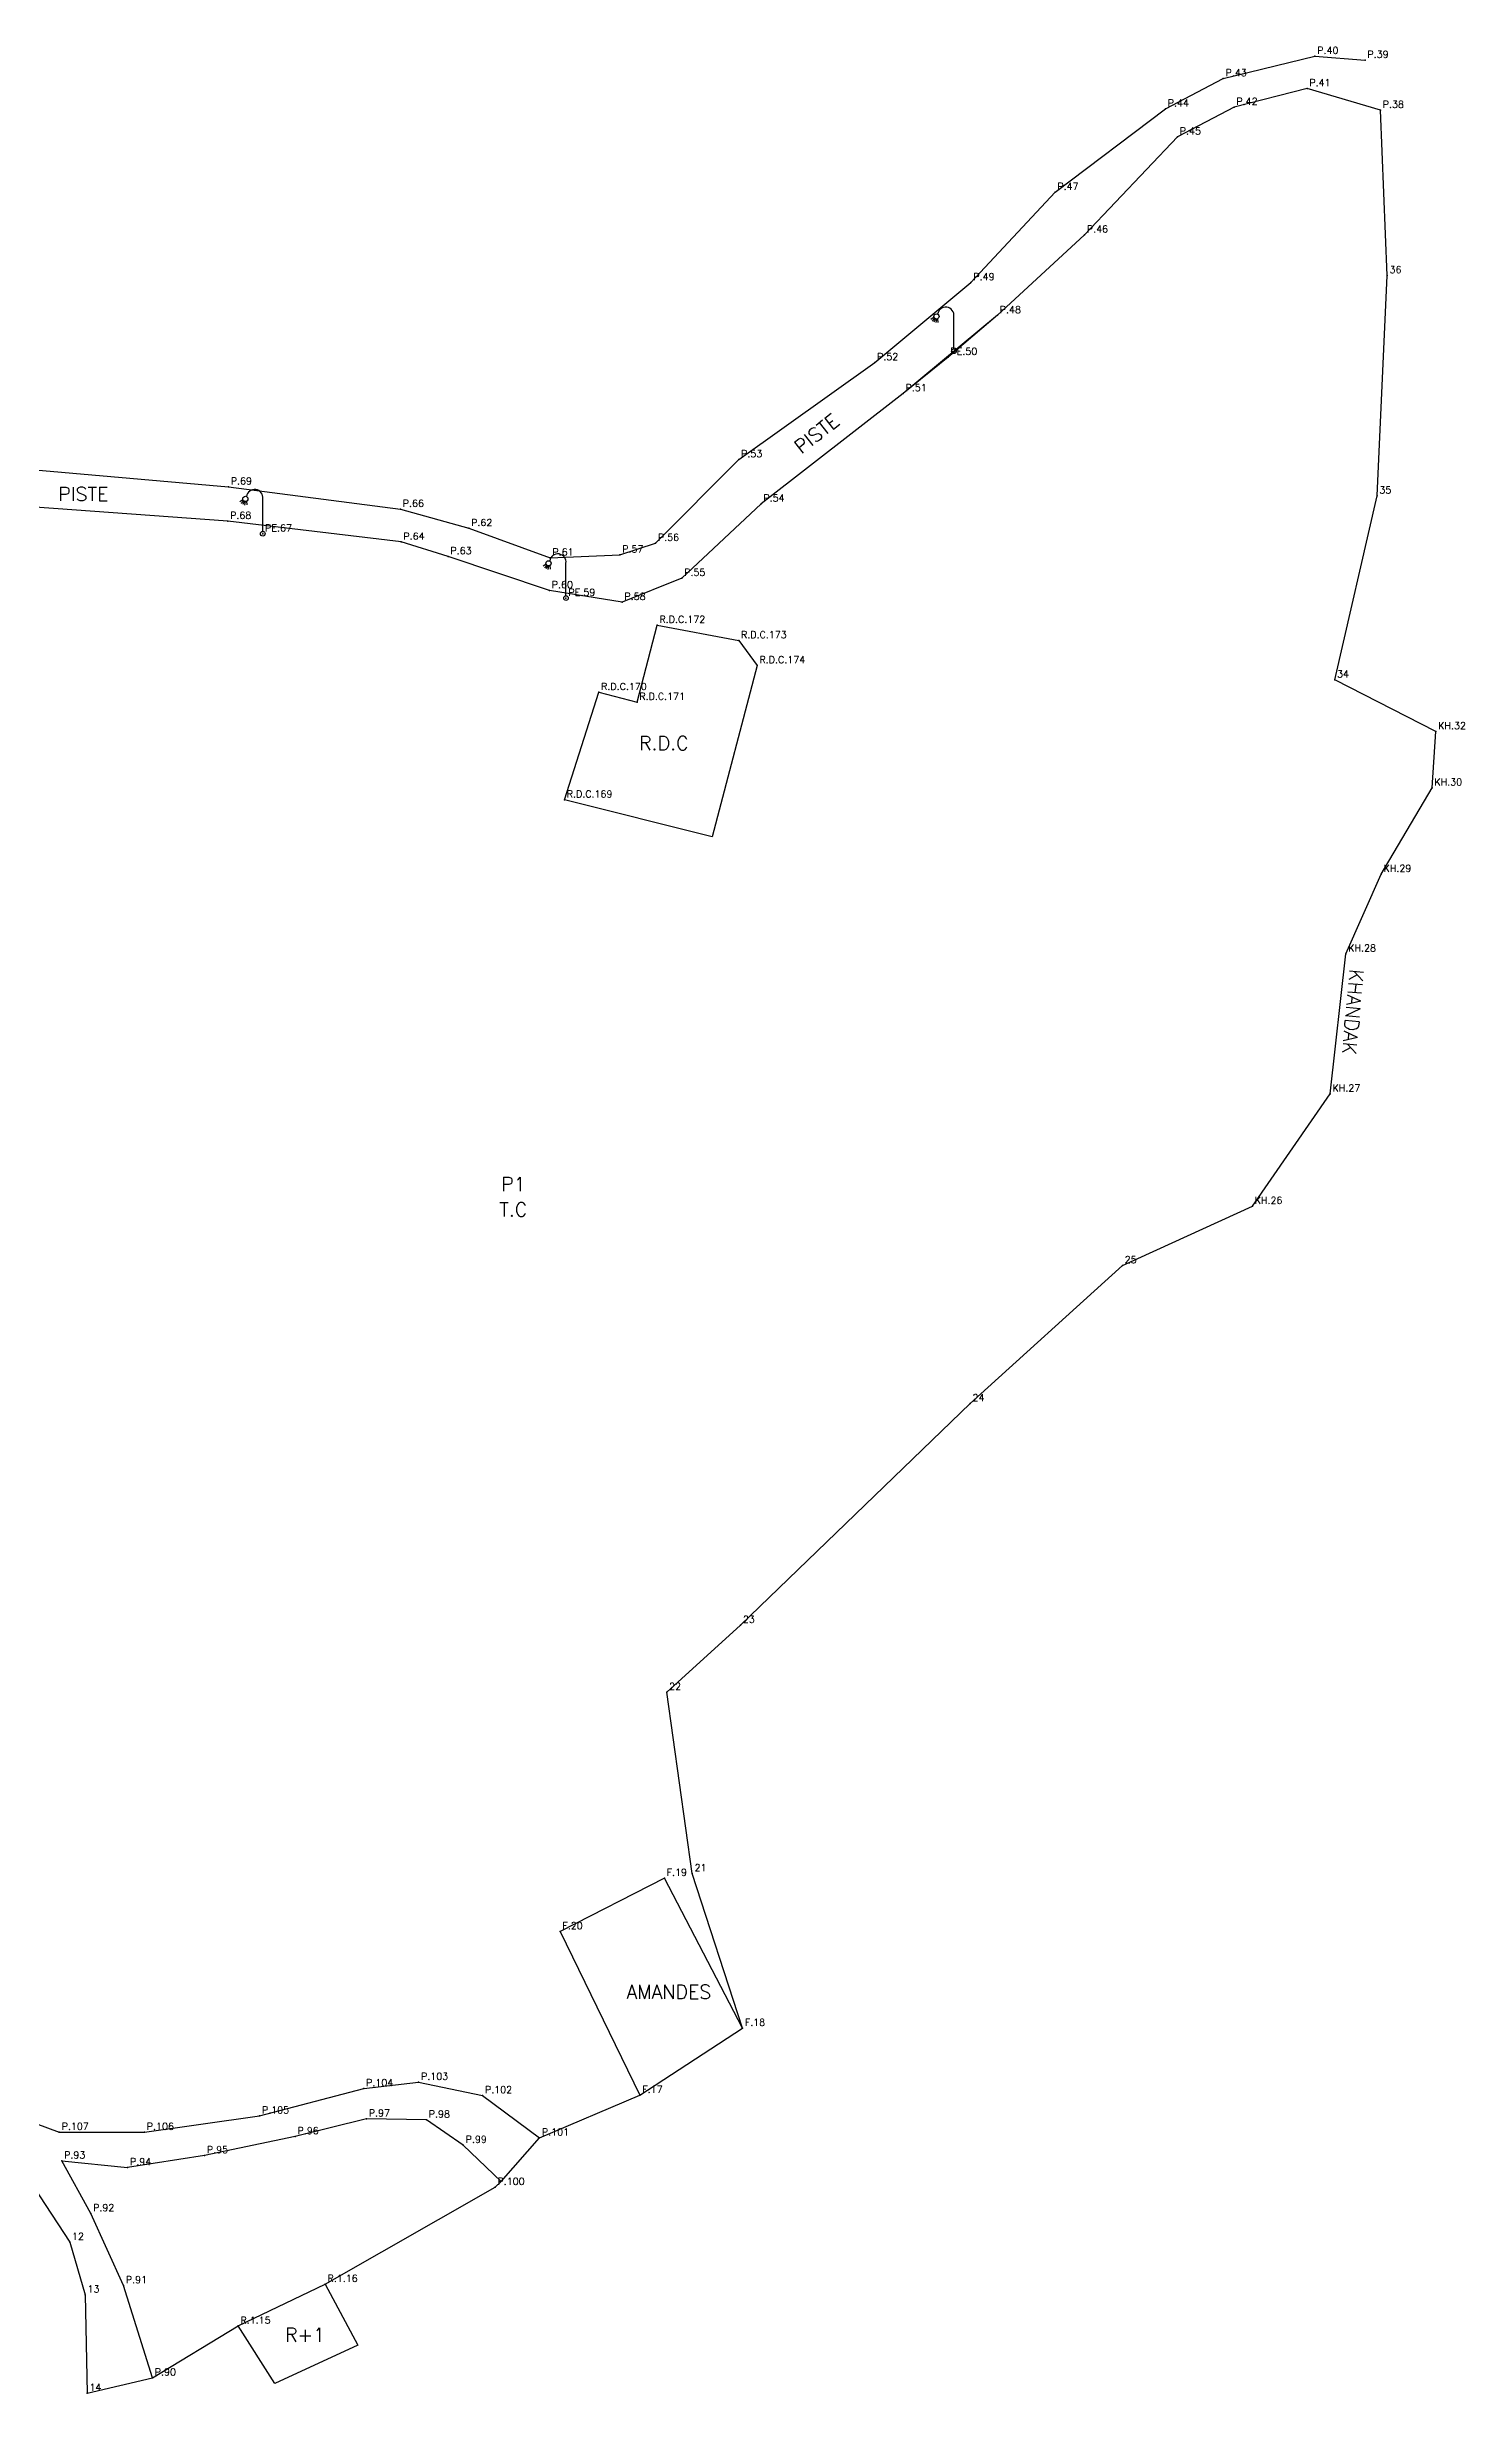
# Model space of a CAD drawing. Header units: millimetres. Extents: x 10 to 1007146, y 455139 to 1110758.
# Drawn here: x 503643.9 to 503796.5, y 555291.2 to 555543.6 of the extents above; entities that cross this region are included whole.
import ezdxf

# ---------------------------------------------------------------- set-up
doc = ezdxf.new("R2010")
doc.units = ezdxf.units.MM
doc.header["$LTSCALE"] = 5
doc.layers.add('TOPOJIS', color=7, linetype='Continuous')
doc.layers.add('TopoMat', color=4, linetype='Continuous')
doc.styles.get("Standard").update_dxf_attribs({"font": 'txt.shx'})

# ---------------------------------------------------------------- blocks, each defined once
blk = doc.blocks.new('TCPOINT')
at = {"color": 0}
blk.add_point((0, 0), dxfattribs=at)
at = {"layer": 'TopoMat'}
blk.add_attdef('MAT', (0.25, 0.25), '', height=0.75, dxfattribs=at)
blk = doc.blocks.new('l003')
at = {"color": 0}
for points in [[(-2.13811, 3.655671), (-2.462092, 3.43139)], [(-2.076053, 3.555828), (-2.327604, 3.258737)], [(-1.982361, 3.491933), (-2.1506, 3.141531)], [(-1.881771, 3.470574), (-1.952051, 3.086485)], [(-1.751571, 3.499221), (-1.711147, 3.102434)], [(0, 0.25), (0, 3.75)]]:
    blk.add_lwpolyline(points, dxfattribs=at)
for centre, radius in [((-1.875, 3.75), 0.279508), ((0, 0), 0.25)]:
    blk.add_circle(centre, radius, dxfattribs=at)
blk.add_arc((-0.875, 3.875), 0.883883, 351.869898, 171.869898, dxfattribs=at)

msp = doc.modelspace()

# ---------------------------------------------------------------- linework, layer by layer
at = {"flags": 128}
for points in [[(503608.23, 555502.92), (503614.6, 555502.52), (503636.06, 555498.69), (503663.45, 555496.28), (503681.95, 555493.89), (503689.31, 555491.82), (503698.05, 555488.65), (503705.56, 555488.98), (503709.4, 555490.22), (503718.34, 555499.22), (503732.97, 555509.67), (503743.33, 555518.25), (503752.37, 555527.99), (503764.25, 555536.94), (503770.47, 555540.22), (503780.33, 555542.6), (503785.72, 555542.18)], [(503788.11, 555519.03), (503787.37, 555536.79), (503779.48, 555539.14), (503771.64, 555537.13), (503765.54, 555533.93), (503755.55, 555523.39), (503746.17, 555514.73), (503740.86, 555510.23), (503736.04, 555506.32), (503720.74, 555494.46), (503712.23, 555486.47), (503705.8, 555483.87), (503697.98, 555485.13), (503687.07, 555488.78), (503682.02, 555490.35), (503663.38, 555492.6), (503634.21, 555494.69), (503614.79, 555498.24), (503608.69, 555498.04)], [(503718.75, 555330.49), (503713.34, 555347.14), (503710.61, 555366.63), (503718.54, 555373.85), (503743.24, 555397.69), (503759.62, 555412.54), (503773.6, 555418.92), (503781.97, 555431), (503783.67, 555446.05), (503787.47, 555454.61), (503792.93, 555463.92), (503793.34, 555469.97), (503782.47, 555475.51), (503787.02, 555495.33), (503788.11, 555519.03)], [(503699.59, 555462.62), (503703.29, 555474.18), (503707.4, 555473.11), (503709.57, 555481.39), (503718.34, 555479.76), (503720.33, 555477.07), (503715.48, 555458.65), (503699.59, 555462.62)], [(503692.77, 555314), (503696.92, 555318.68), (503707.72, 555323.27), (503718.75, 555330.49), (503710.35, 555346.61), (503699.13, 555340.87), (503707.72, 555323.27)], [(503577.85, 555298.83), (503584.36, 555300.14), (503592.01, 555301.78), (503601.59, 555304.85), (503613, 555310), (503620.36, 555314.29), (503628.29, 555318.99), (503634.88, 555323.14), (503645.25, 555319.29), (503654.41, 555319.29), (503666.8, 555321.06), (503678, 555323.99), (503683.91, 555324.67), (503690.79, 555323.25), (503696.92, 555318.68)], [(503688.71, 555317.9), (503684.75, 555320.63), (503678.3, 555320.72), (503670.63, 555318.85), (503660.88, 555316.8), (503652.6, 555315.5), (503652.6, 555315.5)], [(503688.71, 555317.9), (503692.77, 555314)]]:
    msp.add_lwpolyline(points, dxfattribs=at)
at = {"color": 0, "flags": 128}
for points in [[(503641.15, 555315.45), (503646.37, 555307.48), (503648.04, 555301.81), (503648.24, 555291.23), (503655.27, 555292.89), (503664.49, 555298.45), (503673.86, 555302.94), (503692.14, 555313.38), (503692.77, 555314), (503696.92, 555318.68), (503707.72, 555323.27), (503718.75, 555330.49), (503713.34, 555347.14), (503710.61, 555366.63), (503718.54, 555373.85), (503743.24, 555397.69), (503759.62, 555412.54), (503773.6, 555418.92), (503781.97, 555431), (503783.67, 555446.05), (503787.47, 555454.61), (503792.93, 555463.92), (503793.34, 555469.97), (503782.47, 555475.51), (503787.02, 555495.33), (503788.11, 555519.03), (503787.37, 555536.79), (503779.48, 555539.14), (503771.64, 555537.13), (503765.54, 555533.93), (503755.55, 555523.39), (503746.17, 555514.73), (503736.04, 555506.32), (503720.74, 555494.46), (503712.23, 555486.47), (503705.8, 555483.87), (503697.98, 555485.13), (503687.07, 555488.78), (503682.02, 555490.35), (503663.38, 555492.6), (503634.21, 555494.69)], [(503655.27, 555292.89), (503652.16, 555302.8), (503648.64, 555310.54), (503645.52, 555316.22), (503652.6, 555315.5)], [(503673.86, 555302.94), (503677.37, 555296.4), (503668.45, 555292.26), (503664.49, 555298.45)]]:
    msp.add_lwpolyline(points, dxfattribs=at)

# ---------------------------------------------------------------- block references
for p in [(503741.49, 555510.86), (503667.14, 555491.24), (503699.76, 555484.31)]:
    msp.add_blockref('l003', p)
at = {"layer": 'TOPOJIS'}
ref = msp.add_blockref('TCPOINT', (503780.33, 555542.6), dxfattribs=at)
ref.add_attrib('MAT', 'P.40', (503780.58, 555542.85), dxfattribs={"layer": 'TopoMat', "height": 0.75})
ref = msp.add_blockref('TCPOINT', (503785.72, 555542.18), dxfattribs=at)
ref.add_attrib('MAT', 'P.39', (503785.97, 555542.43), dxfattribs={"layer": 'TopoMat', "height": 0.75})
ref = msp.add_blockref('TCPOINT', (503770.47, 555540.22), dxfattribs=at)
ref.add_attrib('MAT', 'P.43', (503770.72, 555540.47), dxfattribs={"layer": 'TopoMat', "height": 0.75})
ref = msp.add_blockref('TCPOINT', (503779.48, 555539.14), dxfattribs=at)
ref.add_attrib('MAT', 'P.41', (503779.73, 555539.39), dxfattribs={"layer": 'TopoMat', "height": 0.75})
ref = msp.add_blockref('TCPOINT', (503764.25, 555536.94), dxfattribs=at)
ref.add_attrib('MAT', 'P.44', (503764.5, 555537.19), dxfattribs={"layer": 'TopoMat', "height": 0.75})
ref = msp.add_blockref('TCPOINT', (503771.64, 555537.13), dxfattribs=at)
ref.add_attrib('MAT', 'P.42', (503771.89, 555537.38), dxfattribs={"layer": 'TopoMat', "height": 0.75})
ref = msp.add_blockref('TCPOINT', (503787.37, 555536.8), dxfattribs=at)
ref.add_attrib('MAT', 'P.38', (503787.62, 555537.05), dxfattribs={"layer": 'TopoMat', "height": 0.75})
ref = msp.add_blockref('TCPOINT', (503765.54, 555533.93), dxfattribs=at)
ref.add_attrib('MAT', 'P.45', (503765.79, 555534.18), dxfattribs={"layer": 'TopoMat', "height": 0.75})
ref = msp.add_blockref('TCPOINT', (503752.37, 555527.99), dxfattribs=at)
ref.add_attrib('MAT', 'P.47', (503752.62, 555528.24), dxfattribs={"layer": 'TopoMat', "height": 0.75})
ref = msp.add_blockref('TCPOINT', (503755.55, 555523.39), dxfattribs=at)
ref.add_attrib('MAT', 'P.46', (503755.8, 555523.64), dxfattribs={"layer": 'TopoMat', "height": 0.75})
ref = msp.add_blockref('TCPOINT', (503788.11, 555519.03), dxfattribs=at)
ref.add_attrib('MAT', '36', (503788.36, 555519.28), dxfattribs={"layer": 'TopoMat', "height": 0.75})
ref = msp.add_blockref('TCPOINT', (503743.33, 555518.25), dxfattribs=at)
ref.add_attrib('MAT', 'P.49', (503743.58, 555518.5), dxfattribs={"layer": 'TopoMat', "height": 0.75})
ref = msp.add_blockref('TCPOINT', (503746.17, 555514.73), dxfattribs=at)
ref.add_attrib('MAT', 'P.48', (503746.42, 555514.98), dxfattribs={"layer": 'TopoMat', "height": 0.75})
ref = msp.add_blockref('TCPOINT', (503732.97, 555509.67), dxfattribs=at)
ref.add_attrib('MAT', 'P.52', (503733.22, 555509.92), dxfattribs={"layer": 'TopoMat', "height": 0.75})
ref = msp.add_blockref('TCPOINT', (503740.86, 555510.23), dxfattribs=at)
ref.add_attrib('MAT', 'PE.50', (503741.11, 555510.48), dxfattribs={"layer": 'TopoMat', "height": 0.75})
ref = msp.add_blockref('TCPOINT', (503736.04, 555506.32), dxfattribs=at)
ref.add_attrib('MAT', 'P.51', (503736.29, 555506.57), dxfattribs={"layer": 'TopoMat', "height": 0.75})
ref = msp.add_blockref('TCPOINT', (503718.34, 555499.22), dxfattribs=at)
ref.add_attrib('MAT', 'P.53', (503718.59, 555499.47), dxfattribs={"layer": 'TopoMat', "height": 0.75})
ref = msp.add_blockref('TCPOINT', (503663.45, 555496.28), dxfattribs=at)
ref.add_attrib('MAT', 'P.69', (503663.7, 555496.53), dxfattribs={"layer": 'TopoMat', "height": 0.75})
ref = msp.add_blockref('TCPOINT', (503681.95, 555493.89), dxfattribs=at)
ref.add_attrib('MAT', 'P.66', (503682.2, 555494.14), dxfattribs={"layer": 'TopoMat', "height": 0.75})
ref = msp.add_blockref('TCPOINT', (503720.74, 555494.46), dxfattribs=at)
ref.add_attrib('MAT', 'P.54', (503720.99, 555494.71), dxfattribs={"layer": 'TopoMat', "height": 0.75})
ref = msp.add_blockref('TCPOINT', (503787.02, 555495.33), dxfattribs=at)
ref.add_attrib('MAT', '35', (503787.27, 555495.58), dxfattribs={"layer": 'TopoMat', "height": 0.75})
ref = msp.add_blockref('TCPOINT', (503663.38, 555492.6), dxfattribs=at)
ref.add_attrib('MAT', 'P.68', (503663.63, 555492.85), dxfattribs={"layer": 'TopoMat', "height": 0.75})
ref = msp.add_blockref('TCPOINT', (503667.14, 555491.24), dxfattribs=at)
ref.add_attrib('MAT', 'PE.67', (503667.39, 555491.49), dxfattribs={"layer": 'TopoMat', "height": 0.75})
ref = msp.add_blockref('TCPOINT', (503689.31, 555491.82), dxfattribs=at)
ref.add_attrib('MAT', 'P.62', (503689.56, 555492.07), dxfattribs={"layer": 'TopoMat', "height": 0.75})
ref = msp.add_blockref('TCPOINT', (503682.02, 555490.35), dxfattribs=at)
ref.add_attrib('MAT', 'P.64', (503682.27, 555490.6), dxfattribs={"layer": 'TopoMat', "height": 0.75})
ref = msp.add_blockref('TCPOINT', (503687.07, 555488.78), dxfattribs=at)
ref.add_attrib('MAT', 'P.63', (503687.32, 555489.03), dxfattribs={"layer": 'TopoMat', "height": 0.75})
ref = msp.add_blockref('TCPOINT', (503698.05, 555488.65), dxfattribs=at)
ref.add_attrib('MAT', 'P.61', (503698.3, 555488.9), dxfattribs={"layer": 'TopoMat', "height": 0.75})
ref = msp.add_blockref('TCPOINT', (503705.56, 555488.98), dxfattribs=at)
ref.add_attrib('MAT', 'P.57', (503705.81, 555489.23), dxfattribs={"layer": 'TopoMat', "height": 0.75})
ref = msp.add_blockref('TCPOINT', (503709.4, 555490.22), dxfattribs=at)
ref.add_attrib('MAT', 'P.56', (503709.65, 555490.47), dxfattribs={"layer": 'TopoMat', "height": 0.75})
ref = msp.add_blockref('TCPOINT', (503712.23, 555486.47), dxfattribs=at)
ref.add_attrib('MAT', 'P.55', (503712.48, 555486.72), dxfattribs={"layer": 'TopoMat', "height": 0.75})
ref = msp.add_blockref('TCPOINT', (503697.98, 555485.13), dxfattribs=at)
ref.add_attrib('MAT', 'P.60', (503698.23, 555485.38), dxfattribs={"layer": 'TopoMat', "height": 0.75})
ref = msp.add_blockref('TCPOINT', (503699.76, 555484.31), dxfattribs=at)
ref.add_attrib('MAT', 'PE.59', (503700.01, 555484.56), dxfattribs={"layer": 'TopoMat', "height": 0.75})
ref = msp.add_blockref('TCPOINT', (503705.8, 555483.87), dxfattribs=at)
ref.add_attrib('MAT', 'P.58', (503706.05, 555484.12), dxfattribs={"layer": 'TopoMat', "height": 0.75})
ref = msp.add_blockref('TCPOINT', (503709.57, 555481.39), dxfattribs=at)
ref.add_attrib('MAT', 'R.D.C.172', (503709.82, 555481.64), dxfattribs={"layer": 'TopoMat', "height": 0.75})
ref = msp.add_blockref('TCPOINT', (503718.34, 555479.76), dxfattribs=at)
ref.add_attrib('MAT', 'R.D.C.173', (503718.59, 555480.01), dxfattribs={"layer": 'TopoMat', "height": 0.75})
ref = msp.add_blockref('TCPOINT', (503720.33, 555477.07), dxfattribs=at)
ref.add_attrib('MAT', 'R.D.C.174', (503720.58, 555477.32), dxfattribs={"layer": 'TopoMat', "height": 0.75})
ref = msp.add_blockref('TCPOINT', (503703.29, 555474.18), dxfattribs=at)
ref.add_attrib('MAT', 'R.D.C.170', (503703.54, 555474.43), dxfattribs={"layer": 'TopoMat', "height": 0.75})
ref = msp.add_blockref('TCPOINT', (503782.47, 555475.51), dxfattribs=at)
ref.add_attrib('MAT', '34', (503782.72, 555475.76), dxfattribs={"layer": 'TopoMat', "height": 0.75})
ref = msp.add_blockref('TCPOINT', (503707.4, 555473.11), dxfattribs=at)
ref.add_attrib('MAT', 'R.D.C.171', (503707.65, 555473.36), dxfattribs={"layer": 'TopoMat', "height": 0.75})
ref = msp.add_blockref('TCPOINT', (503793.34, 555469.97), dxfattribs=at)
ref.add_attrib('MAT', 'KH.32', (503793.59, 555470.22), dxfattribs={"layer": 'TopoMat', "height": 0.75})
ref = msp.add_blockref('TCPOINT', (503792.93, 555463.92), dxfattribs=at)
ref.add_attrib('MAT', 'KH.30', (503793.18, 555464.17), dxfattribs={"layer": 'TopoMat', "height": 0.75})
ref = msp.add_blockref('TCPOINT', (503699.59, 555462.62), dxfattribs=at)
ref.add_attrib('MAT', 'R.D.C.169', (503699.84, 555462.88), dxfattribs={"layer": 'TopoMat', "height": 0.75})
ref = msp.add_blockref('TCPOINT', (503787.47, 555454.61), dxfattribs=at)
ref.add_attrib('MAT', 'KH.29', (503787.72, 555454.86), dxfattribs={"layer": 'TopoMat', "height": 0.75})
ref = msp.add_blockref('TCPOINT', (503783.67, 555446.05), dxfattribs=at)
ref.add_attrib('MAT', 'KH.28', (503783.92, 555446.3), dxfattribs={"layer": 'TopoMat', "height": 0.75})
ref = msp.add_blockref('TCPOINT', (503781.97, 555431), dxfattribs=at)
ref.add_attrib('MAT', 'KH.27', (503782.22, 555431.25), dxfattribs={"layer": 'TopoMat', "height": 0.75})
ref = msp.add_blockref('TCPOINT', (503773.6, 555418.92), dxfattribs=at)
ref.add_attrib('MAT', 'KH.26', (503773.85, 555419.17), dxfattribs={"layer": 'TopoMat', "height": 0.75})
ref = msp.add_blockref('TCPOINT', (503759.62, 555412.54), dxfattribs=at)
ref.add_attrib('MAT', '25', (503759.87, 555412.79), dxfattribs={"layer": 'TopoMat', "height": 0.75})
ref = msp.add_blockref('TCPOINT', (503743.24, 555397.69), dxfattribs=at)
ref.add_attrib('MAT', '24', (503743.49, 555397.94), dxfattribs={"layer": 'TopoMat', "height": 0.75})
ref = msp.add_blockref('TCPOINT', (503718.54, 555373.85), dxfattribs=at)
ref.add_attrib('MAT', '23', (503718.79, 555374.1), dxfattribs={"layer": 'TopoMat', "height": 0.75})
ref = msp.add_blockref('TCPOINT', (503710.61, 555366.63), dxfattribs=at)
ref.add_attrib('MAT', '22', (503710.86, 555366.88), dxfattribs={"layer": 'TopoMat', "height": 0.75})
ref = msp.add_blockref('TCPOINT', (503713.34, 555347.14), dxfattribs=at)
ref.add_attrib('MAT', '21', (503713.59, 555347.39), dxfattribs={"layer": 'TopoMat', "height": 0.75})
ref = msp.add_blockref('TCPOINT', (503710.35, 555346.61), dxfattribs=at)
ref.add_attrib('MAT', 'F.19', (503710.6, 555346.86), dxfattribs={"layer": 'TopoMat', "height": 0.75})
ref = msp.add_blockref('TCPOINT', (503699.13, 555340.87), dxfattribs=at)
ref.add_attrib('MAT', 'F.20', (503699.38, 555341.12), dxfattribs={"layer": 'TopoMat', "height": 0.75})
ref = msp.add_blockref('TCPOINT', (503718.75, 555330.49), dxfattribs=at)
ref.add_attrib('MAT', 'F.18', (503719, 555330.74), dxfattribs={"layer": 'TopoMat', "height": 0.75})
ref = msp.add_blockref('TCPOINT', (503683.91, 555324.67), dxfattribs=at)
ref.add_attrib('MAT', 'P.103', (503684.16, 555324.92), dxfattribs={"layer": 'TopoMat', "height": 0.75})
ref = msp.add_blockref('TCPOINT', (503678, 555323.99), dxfattribs=at)
ref.add_attrib('MAT', 'P.104', (503678.25, 555324.24), dxfattribs={"layer": 'TopoMat', "height": 0.75})
ref = msp.add_blockref('TCPOINT', (503690.79, 555323.25), dxfattribs=at)
ref.add_attrib('MAT', 'P.102', (503691.04, 555323.5), dxfattribs={"layer": 'TopoMat', "height": 0.75})
ref = msp.add_blockref('TCPOINT', (503707.72, 555323.27), dxfattribs=at)
ref.add_attrib('MAT', 'F.17', (503707.97, 555323.52), dxfattribs={"layer": 'TopoMat', "height": 0.75})
ref = msp.add_blockref('TCPOINT', (503666.8, 555321.06), dxfattribs=at)
ref.add_attrib('MAT', 'P.105', (503667.05, 555321.31), dxfattribs={"layer": 'TopoMat', "height": 0.75})
ref = msp.add_blockref('TCPOINT', (503678.3, 555320.72), dxfattribs=at)
ref.add_attrib('MAT', 'P.97', (503678.55, 555320.97), dxfattribs={"layer": 'TopoMat', "height": 0.75})
ref = msp.add_blockref('TCPOINT', (503684.75, 555320.63), dxfattribs=at)
ref.add_attrib('MAT', 'P.98', (503685, 555320.88), dxfattribs={"layer": 'TopoMat', "height": 0.75})
ref = msp.add_blockref('TCPOINT', (503645.25, 555319.29), dxfattribs=at)
ref.add_attrib('MAT', 'P.107', (503645.5, 555319.54), dxfattribs={"layer": 'TopoMat', "height": 0.75})
ref = msp.add_blockref('TCPOINT', (503654.41, 555319.29), dxfattribs=at)
ref.add_attrib('MAT', 'P.106', (503654.66, 555319.54), dxfattribs={"layer": 'TopoMat', "height": 0.75})
ref = msp.add_blockref('TCPOINT', (503660.88, 555316.8), dxfattribs=at)
ref.add_attrib('MAT', 'P.95', (503661.13, 555317.05), dxfattribs={"layer": 'TopoMat', "height": 0.75})
ref = msp.add_blockref('TCPOINT', (503670.63, 555318.85), dxfattribs=at)
ref.add_attrib('MAT', 'P.96', (503670.88, 555319.1), dxfattribs={"layer": 'TopoMat', "height": 0.75})
ref = msp.add_blockref('TCPOINT', (503688.71, 555317.9), dxfattribs=at)
ref.add_attrib('MAT', 'P.99', (503688.96, 555318.15), dxfattribs={"layer": 'TopoMat', "height": 0.75})
ref = msp.add_blockref('TCPOINT', (503696.92, 555318.68), dxfattribs=at)
ref.add_attrib('MAT', 'P.101', (503697.17, 555318.93), dxfattribs={"layer": 'TopoMat', "height": 0.75})
ref = msp.add_blockref('TCPOINT', (503645.52, 555316.22), dxfattribs=at)
ref.add_attrib('MAT', 'P.93', (503645.77, 555316.47), dxfattribs={"layer": 'TopoMat', "height": 0.75})
ref = msp.add_blockref('TCPOINT', (503652.6, 555315.5), dxfattribs=at)
ref.add_attrib('MAT', 'P.94', (503652.85, 555315.75), dxfattribs={"layer": 'TopoMat', "height": 0.75})
ref = msp.add_blockref('TCPOINT', (503692.14, 555313.38), dxfattribs=at)
ref.add_attrib('MAT', 'P.100', (503692.39, 555313.63), dxfattribs={"layer": 'TopoMat', "height": 0.75})
ref = msp.add_blockref('TCPOINT', (503648.64, 555310.54), dxfattribs=at)
ref.add_attrib('MAT', 'P.92', (503648.89, 555310.79), dxfattribs={"layer": 'TopoMat', "height": 0.75})
ref = msp.add_blockref('TCPOINT', (503646.37, 555307.48), dxfattribs=at)
ref.add_attrib('MAT', '12', (503646.62, 555307.73), dxfattribs={"layer": 'TopoMat', "height": 0.75})
ref = msp.add_blockref('TCPOINT', (503648.04, 555301.81), dxfattribs=at)
ref.add_attrib('MAT', '13', (503648.29, 555302.06), dxfattribs={"layer": 'TopoMat', "height": 0.75})
ref = msp.add_blockref('TCPOINT', (503652.16, 555302.8), dxfattribs=at)
ref.add_attrib('MAT', 'P.91', (503652.41, 555303.05), dxfattribs={"layer": 'TopoMat', "height": 0.75})
ref = msp.add_blockref('TCPOINT', (503673.86, 555302.94), dxfattribs=at)
ref.add_attrib('MAT', 'R.1.16', (503674.11, 555303.19), dxfattribs={"layer": 'TopoMat', "height": 0.75})
ref = msp.add_blockref('TCPOINT', (503664.49, 555298.45), dxfattribs=at)
ref.add_attrib('MAT', 'R.1.15', (503664.74, 555298.7), dxfattribs={"layer": 'TopoMat', "height": 0.75})
ref = msp.add_blockref('TCPOINT', (503655.27, 555292.89), dxfattribs=at)
ref.add_attrib('MAT', 'P.90', (503655.52, 555293.14), dxfattribs={"layer": 'TopoMat', "height": 0.75})
ref = msp.add_blockref('TCPOINT', (503648.24, 555291.23), dxfattribs=at)
ref.add_attrib('MAT', '14', (503648.49, 555291.48), dxfattribs={"layer": 'TopoMat', "height": 0.75})

# ---------------------------------------------------------------- texts
at = {"color": 0, "char_height": 1.5, "attachment_point": 1}
for s, insert, rotation in [('PISTE', (503724.14, 555500.92), 38.3921), ('KHANDAK', (503785.58, 555444.3), 264.8047)]:
    msp.add_mtext(s, dxfattribs=dict(at, insert=insert, rotation=rotation))
for s, insert in [('PISTE', (503645.13, 555496.26)), ('R.D.C', (503707.62, 555469.45)), ('P1', (503692.79, 555422.03)), ('T.C', (503692.58, 555419.29)), ('AMANDES', (503706.26, 555335.15)), ('R+1', (503669.53, 555298.25))]:
    msp.add_mtext(s, dxfattribs=dict(at, insert=insert))

doc.saveas('drawing.dxf')
